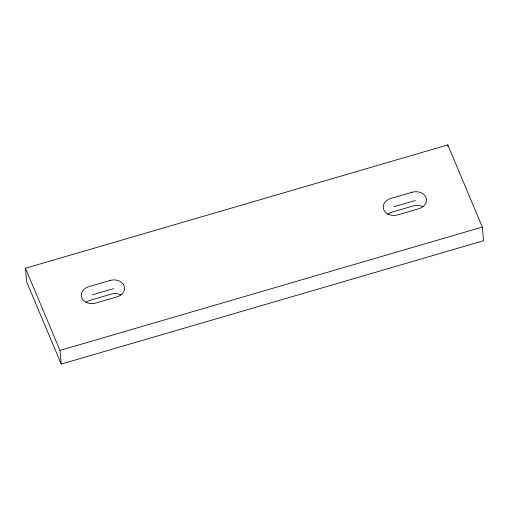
<?xml version="1.0" encoding="UTF-8"?>
<svg xmlns="http://www.w3.org/2000/svg" width="509" height="509" viewBox="0 0 509 509"><rect width="100%" height="100%" fill="white"/><g stroke="black" fill="none" stroke-linecap="round" stroke-linejoin="round"><path stroke-width="0.76" d="M25.45 268.249L447.786 144.906L482.328 227.071L483.55 240.751L61.214 364.094L26.672 281.929L25.45 268.249L59.998 350.421L61.214 364.094M92.345 294.845L113.462 288.673M394.316 206.648L415.433 200.482M59.998 350.421L482.328 227.071M447.786 144.906L447.92 146.42M120.957 294.902A11.128 8.755 -5.1 0 0 111.229 294.132L90.112 300.304A11.128 8.755 -5.1 0 0 85.798 302.518M422.928 206.711A11.128 8.755 -5.1 0 0 413.2 205.941L392.083 212.107A11.128 8.755 -5.1 0 0 387.769 214.321M110.008 280.459L88.89 286.624A11.128 8.755 -5.1 0 0 81.79 297.924A11.128 8.755 -5.1 0 0 95.8 303.059L116.917 296.893A11.128 8.755 -5.1 0 0 124.024 285.594A11.128 8.755 -5.1 0 0 110.008 280.459M411.978 192.262L390.861 198.434A11.128 8.755 -5.1 0 0 383.761 209.733A11.128 8.755 -5.1 0 0 397.771 214.868L418.888 208.696A11.128 8.755 -5.1 0 0 425.988 197.397A11.128 8.755 -5.1 0 0 411.978 192.262"/></g></svg>
